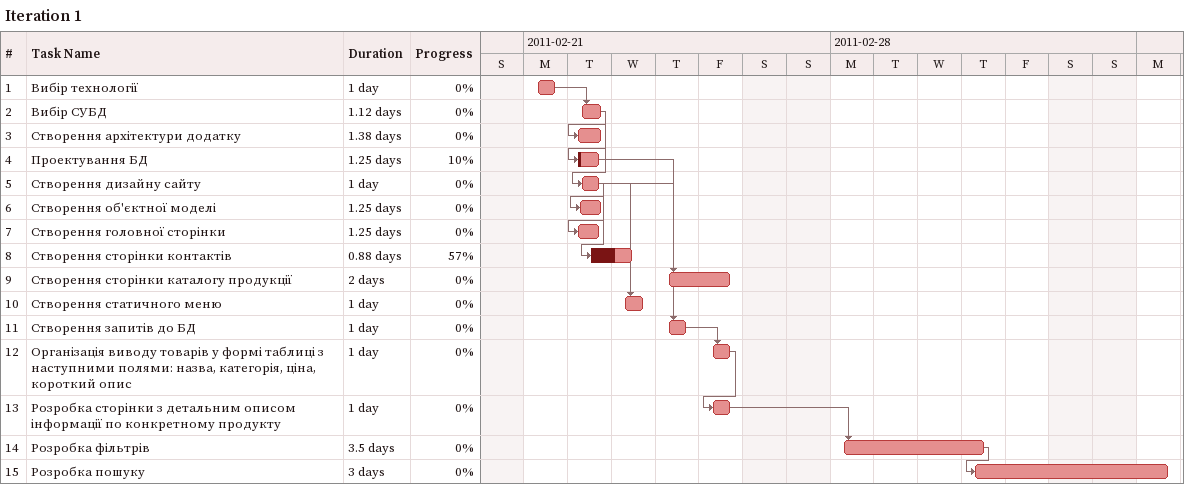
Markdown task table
Iteration 1

| ID | Task | Duration | Start | Finish | Predecessors | % complete |
|---|---|---|---|---|---|---|
| 1 | Вибір технології | 1d | 2011-02-21 | 2011-02-21 |  | 0 |
| 2 | Вибір СУБД | 1.12d | 2011-02-22 | 2011-02-22 | 1 | 0 |
| 3 | Створення архітектури додатку | 1.38d | 2011-02-22 | 2011-02-22 | 2 | 0 |
| 4 | Проектування БД | 1.25d | 2011-02-22 | 2011-02-22 | 2 | 10 |
| 5 | Створення дизайну сайту | 1d | 2011-02-22 | 2011-02-22 | 2 | 0 |
| 6 | Створення об'єктної моделі | 1.25d | 2011-02-22 | 2011-02-22 | 5 | 0 |
| 7 | Створення головної сторінки | 1.25d | 2011-02-22 | 2011-02-22 | 5 | 0 |
| 8 | Створення сторінки контактів | 0.88d | 2011-02-22 | 2011-02-23 | 5 | 57 |
| 9 | Створення сторінки каталогу продукції | 2d | 2011-02-24 | 2011-02-25 | 5 | 0 |
| 10 | Створення статичного меню | 1d | 2011-02-23 | 2011-02-23 | 5 | 0 |
| 11 | Створення запитів до БД | 1d | 2011-02-24 | 2011-02-24 | 4 | 0 |
| 12 | Організація виводу товарів у формі таблиці з наступними полями: назва, категорія, ціна, короткий опис | 1d | 2011-02-25 | 2011-02-25 | 11 | 0 |
| 13 | Розробка сторінки з детальним описом інформації по конкретному продукту | 1d | 2011-02-25 | 2011-02-25 | 12 | 0 |
| 14 | Розробка фільтрів | 3.5d | 2011-02-28 | 2011-03-03 | 13 | 0 |
| 15 | Розробка пошуку | 3d | 2011-03-03 | 2011-03-07 | 14 | 0 |
